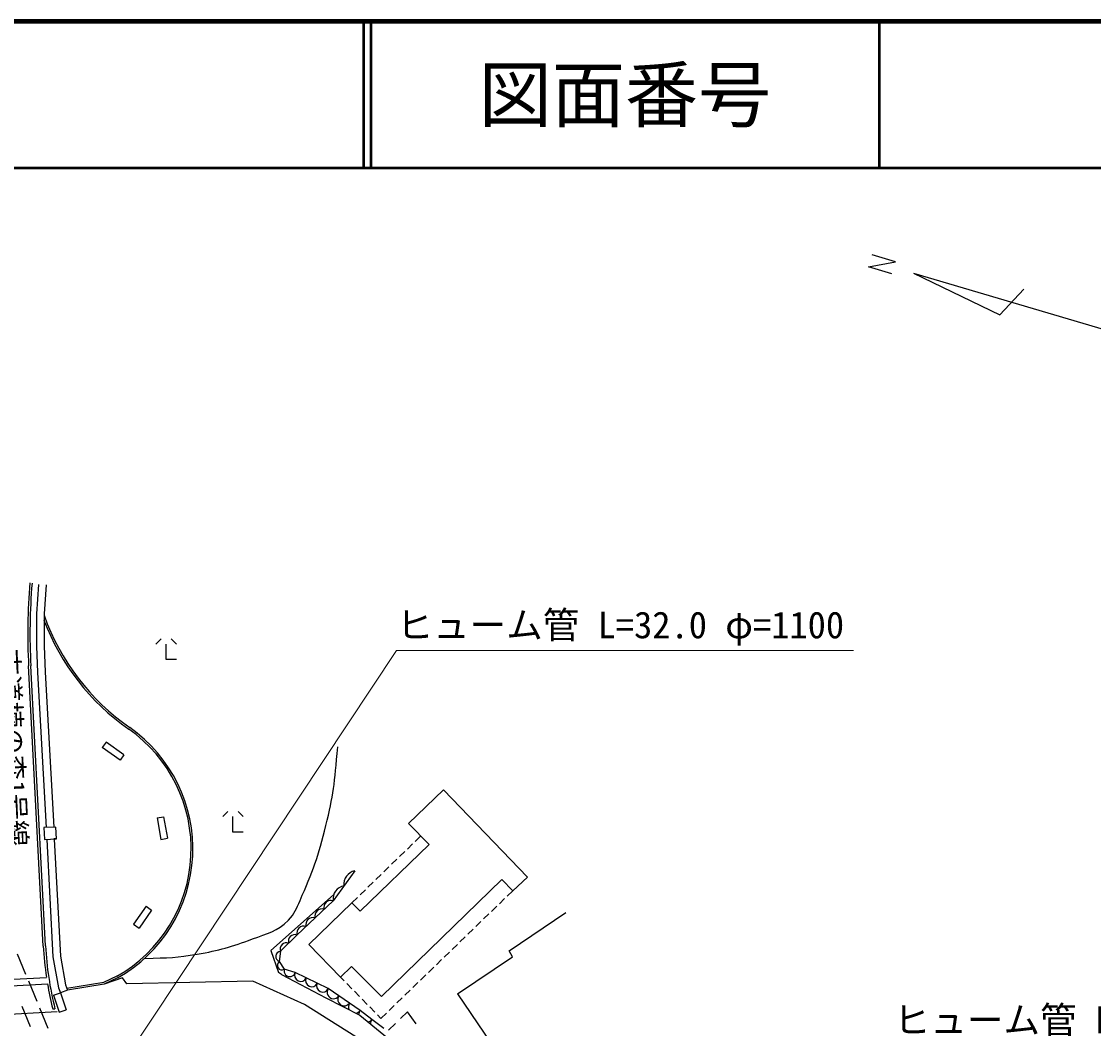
# Model space of a CAD drawing. Units: millimetres, scale not verified. Extents: x 40000 to 680000, y 20000 to 380000.
# Drawn here: x 485352 to 558663, y 311159 to 380000 of the extents above; entities that cross this region are included whole.
import ezdxf
from ezdxf.enums import TextEntityAlignment as Align

# ---------------------------------------------------------------- set-up
doc = ezdxf.new("R2010")
doc.units = ezdxf.units.MM
doc.header["$LTSCALE"] = 1000
for name, color, linetype, lineweight in [('M-BGD', 7, 'Continuous', 25), ('M-BMK-SRVR', 3, 'Continuous', 25), ('M-STR-HTXT', 7, 'Continuous', 13), ('M-STR-STRC', 7, 'Continuous', 25), ('M-TTL', 2, 'Continuous', 140), ('M-TTL-LINE', 7, 'Continuous', 50)]:
    doc.layers.add(name, color=color, linetype=linetype, lineweight=lineweight)
doc.layers.add('M-BMK-HTXT', color=7, linetype='Continuous')
doc.layers.add('M-TTL-TXT', color=7, linetype='Continuous')
doc.styles.add('ＭＳ ゴシック', font='')
doc.styles.get('ＭＳ ゴシック').set_extended_font_data('MS Gothic')

msp = doc.modelspace()

# ---------------------------------------------------------------- linework, layer by layer
at = {"layer": 'M-BGD'}
for p, q in [((486514, 341521), (486390, 339500)), ((487033, 341489), (486910, 339500)), ((486390, 339500), (486390, 337307)), ((486910, 339500), (486910, 337317)), ((486390, 337307), (486455, 335497)), ((486910, 337317), (486975, 335521)), ((494900, 337793), (494550, 337443)), ((495250, 336393), (495250, 337443)), ((495950, 337443), (495600, 337793)), ((495950, 336393), (495250, 336393)), ((486455, 335497), (487053, 324903)), ((486975, 335521), (487573, 324927)), ((491135, 330733), (490877, 330364)), ((492365, 329875), (491135, 330733)), ((492107, 329506), (490877, 330364)), ((492365, 329875), (492107, 329506)), ((511829, 325186), (514205, 327476)), ((519950, 321516), (514205, 327476)), ((494627, 325563), (495070, 325642)), ((494627, 325563), (494890, 324087)), ((495070, 325642), (495333, 324165)), ((499466, 325994), (499116, 325644)), ((499816, 324594), (499816, 325644)), ((500516, 325644), (500166, 325994)), ((487708, 324934), (486892, 324895)), ((486892, 324895), (486929, 324092)), ((487746, 324130), (487708, 324934)), ((511829, 325186), (513222, 323750)), ((486929, 324092), (487746, 324130)), ((487078, 324082), (487498, 316055)), ((487700, 324129), (487561, 324121)), ((487597, 324109), (488016, 316114)), ((494890, 324087), (495333, 324165)), ((500516, 324594), (499816, 324594)), ((512280, 323953), (512664, 324326)), ((508506, 319177), (513222, 323750)), ((511741, 323431), (512100, 323779)), ((510665, 322387), (511023, 322735)), ((511203, 322909), (511562, 323257)), ((508146, 321933), (506664, 319900)), ((510126, 321865), (510485, 322213)), ((509049, 320821), (509408, 321169)), ((509588, 321343), (509947, 321691)), ((509967, 313356), (518194, 321351)), ((518194, 321351), (518946, 320576)), ((518946, 320576), (519950, 321516)), ((508511, 320298), (508870, 320647)), ((518573, 320215), (518946, 320576)), ((502412, 316502), (506701, 320301)), ((507948, 319752), (505009, 316902)), ((506664, 319900), (505428, 318727)), ((507948, 319752), (508331, 320124)), ((508506, 319177), (507948, 319752)), ((518034, 319693), (518393, 320041)), ((493884, 319517), (493026, 318287)), ((494253, 319259), (493395, 318029)), ((493884, 319517), (494253, 319259)), ((516956, 318650), (517315, 318997)), ((517495, 319171), (517854, 319519)), ((518697, 316462), (522582, 319096)), ((493026, 318287), (493395, 318029)), ((505428, 318727), (504192, 317553)), ((516417, 318128), (516776, 318476)), ((504192, 317553), (503065, 316438)), ((515878, 317606), (516238, 317954)), ((487947, 316765), (487947, 316765)), ((487947, 316765), (487947, 316765)), ((487947, 316765), (487947, 316765)), ((487947, 316765), (487947, 316765)), ((487947, 316765), (487947, 316764)), ((487947, 316764), (487947, 316764)), ((487947, 316764), (487947, 316764)), ((487947, 316764), (487947, 316764)), ((487947, 316764), (487947, 316764)), ((487947, 316764), (487947, 316764)), ((487947, 316764), (487947, 316764)), ((487947, 316764), (487947, 316764)), ((487947, 316764), (487947, 316764)), ((487947, 316764), (487947, 316764)), ((487947, 316764), (487947, 316764)), ((487947, 316764), (487947, 316764)), ((487947, 316764), (487947, 316764)), ((487947, 316764), (487947, 316764)), ((487947, 316764), (487947, 316763)), ((487947, 316763), (487947, 316763)), ((487947, 316763), (487947, 316763)), ((487947, 316763), (487947, 316763)), ((487947, 316763), (487947, 316763)), ((487947, 316763), (487947, 316763)), ((487947, 316763), (487947, 316763)), ((487947, 316763), (487947, 316763)), ((487947, 316763), (487947, 316763)), ((487947, 316763), (487947, 316763)), ((487947, 316763), (487947, 316763)), ((487947, 316763), (487947, 316763)), ((487947, 316763), (487947, 316763)), ((487947, 316763), (487947, 316763)), ((487947, 316763), (487947, 316762)), ((487947, 316762), (487947, 316762)), ((487947, 316762), (487947, 316762)), ((487947, 316762), (487947, 316762)), ((505009, 316902), (507179, 314665)), ((514801, 316563), (515160, 316911)), ((515339, 317085), (515699, 317432)), ((485657, 314861), (485083, 316247)), ((487498, 316055), (487878, 313947)), ((488016, 316114), (488362, 314138)), ((502412, 316502), (502932, 314984)), ((503065, 316438), (502979, 315743)), ((514262, 316041), (514621, 316389)), ((515171, 313524), (518920, 316058)), ((518920, 316058), (518697, 316462)), ((502979, 315743), (503326, 315213)), ((507928, 315400), (507179, 314665)), ((509967, 313356), (507928, 315400)), ((513184, 314998), (513543, 315346)), ((513723, 315520), (514082, 315868)), ((491880, 314732), (490957, 314302)), ((492265, 314635), (491007, 314193)), ((491919, 314617), (491007, 314193)), ((492556, 314216), (492265, 314635)), ((503139, 314848), (502932, 314984)), ((503139, 314848), (506159, 313253)), ((504074, 314986), (503326, 315213)), ((504826, 314619), (504074, 314986)), ((505579, 314252), (504826, 314619)), ((507179, 314665), (507419, 314420)), ((512645, 314476), (513004, 314824)), ((486423, 313014), (485849, 314399)), ((487878, 313947), (488015, 313601)), ((488499, 313792), (488015, 313601)), ((488362, 314138), (488499, 313792)), ((490988, 314311), (488454, 313906)), ((491007, 314193), (488499, 313792)), ((501174, 314408), (492556, 314216)), ((504697, 312801), (501174, 314408)), ((506331, 313886), (505579, 314252)), ((507057, 313391), (506331, 313886)), ((507595, 314241), (507945, 313884)), ((511567, 313433), (511927, 313781)), ((512106, 313955), (512465, 314303)), ((487541, 313442), (488015, 313601)), ((487541, 313442), (487932, 312272)), ((488015, 313601), (488406, 312431)), ((506159, 313253), (508489, 312074)), ((507782, 312896), (507057, 313391)), ((508120, 313706), (508470, 313349)), ((508645, 313170), (508995, 312814)), ((511028, 312911), (511388, 313259)), ((515171, 313524), (519372, 307340)), ((485370, 312682), (485944, 311297)), ((487189, 311166), (486615, 312552)), ((487932, 312272), (488406, 312431)), ((509886, 309548), (504697, 312801)), ((508507, 312401), (507782, 312896)), ((509318, 311776), (508507, 312401)), ((509170, 312635), (509520, 312278)), ((510490, 312390), (510849, 312738)), ((511746, 312307), (511279, 311857)), ((512353, 311485), (511746, 312307)), ((508489, 312074), (511513, 309579)), ((510129, 311151), (509318, 311776)), ((509696, 312100), (509936, 311854)), ((509936, 311854), (510310, 312216)), ((510919, 311509), (510452, 311059))]:
    msp.add_line(p, q, dxfattribs=at)
for centre, radius, start, end in [((501854, 344746), 16000, 200.73653, 235.04415), ((501854, 344746), 15880, 199.65236, 235.04415), ((486957, 323437), 10000, 299.49153, 55.04415), ((486957, 323437), 10120, 299.35945, 55.04415), ((508314, 321033), 916, 100.55064, 187.24598), ((507573, 320016), 916, 100.55064, 187.24598), ((506519, 319434), 488, 72.72853, 194.31402), ((505901, 318847), 488, 72.72853, 194.31402), ((505283, 318260), 488, 72.72853, 194.31402), ((504043, 317140), 439, 70.18856, 199.19259), ((504665, 317673), 488, 72.72853, 194.31402), ((503479, 316582), 439, 70.18856, 199.19259), ((503101, 316081), 359, 95.74998, 250.16641), ((503168, 315488), 318, 126.55549, 299.8787), ((503700, 315099), 391, 163.09669, 343.09796), ((504450, 314802), 418, 154.01875, 334.01809), ((505202, 314436), 418, 154.01842, 334.01842), ((505955, 314069), 418, 154.01842, 334.01842), ((506694, 313638), 439, 145.69732, 325.698), ((507419, 313143), 439, 145.69832, 325.697), ((508145, 312648), 439, 145.69766, 207.49558), ((508145, 312648), 439, 278.81859, 325.69766), ((508920, 312098), 512, 143.70897, 178.08394), ((508920, 312098), 512, 285.60237, 321.0549), ((509731, 311473), 512, 143.70897, 180.14104)]:
    msp.add_arc(centre, radius, start, end, dxfattribs=at)
msp.add_open_spline([(493775, 315958), (495435, 315991), (495981, 316011), (497370, 316245), (498878, 316500), (499716, 316741), (501147, 317282), (502161, 317665), (502853, 317789), (503608, 318568), (504032, 319006), (504153, 319355), (504400, 319912), (505259, 321846), (505667, 322977), (506174, 325032), (506683, 327093), (506757, 327911), (506986, 330407)], degree=3, knots=[0, 0, 0, 0, 1, 1, 1, 2, 2, 2, 3, 3, 3, 4, 4, 4, 5, 5, 5, 6, 6, 6, 6], dxfattribs=at)
at = {"layer": 'M-BMK-SRVR'}
for p, q in [((545127, 363578), (543524, 364043)), ((543283, 363224), (545127, 363578)), ((544878, 362752), (543283, 363224)), ((546355, 362805), (552248, 359939)), ((546355, 362805), (572183, 355167)), ((552248, 359939), (553893, 361700))]:
    msp.add_line(p, q, dxfattribs=at)
at = {"layer": 'M-STR-HTXT'}
msp.add_lwpolyline([(489314, 304342), (511000, 337000), (542250, 337000)], dxfattribs=at)
at = {"layer": 'M-STR-STRC'}
for p, q in [((486849, 316797), (485843, 335945)), ((486998, 316805), (485993, 335953)), ((484365, 314517), (487063, 314659)), ((484238, 314060), (487134, 314212)), ((480145, 311918), (487785, 312319)), ((487492, 312504), (487645, 312512))]:
    msp.add_line(p, q, dxfattribs=at)
for centre, radius, start, end in [((528110, 338164), 42325, 175.29279, 183.00575), ((528110, 338164), 42175, 175.31614, 183.00575), ((509393, 317981), 22575, 183.00575, 188.46041), ((509393, 317981), 22425, 183.00575, 194.11519), ((509393, 317981), 22575, 189.6089, 194.04042)]:
    msp.add_arc(centre, radius, start, end, dxfattribs=at)
at = {"layer": 'M-TTL'}
msp.add_line((680000, 380000), (40000, 380000), dxfattribs=at)
at = {"layer": 'M-TTL-LINE'}
for p, q in [((508747, 380000), (508747, 370000)), ((509247, 380000), (509247, 370000)), ((543997, 380000), (543997, 370000)), ((40000, 370000), (680000, 370000))]:
    msp.add_line(p, q, dxfattribs=at)

# ---------------------------------------------------------------- texts
at = {"layer": 'M-BMK-HTXT', "style": 'ＭＳ ゴシック'}
msp.add_text('市道楠の森1号線', height=1320, rotation=272.675, dxfattribs=at).set_placement((484793, 330351), align=Align.MIDDLE_CENTER)
at = {"layer": 'M-STR-HTXT', "style": 'ＭＳ ゴシック'}
for s, p in [('ヒューム管 L=32.0 φ=1100', (511000, 338750)), ('ヒューム管 L=17.0 φ=450', (545000, 311750))]:
    msp.add_text(s, height=1833, dxfattribs=at).set_placement(p, align=Align.MIDDLE_LEFT)
at = {"layer": 'M-TTL-TXT', "style": 'ＭＳ ゴシック'}
msp.add_text('図面番号', height=3666, dxfattribs=at).set_placement((526622, 375000), align=Align.MIDDLE_CENTER)

doc.saveas('drawing.dxf')
